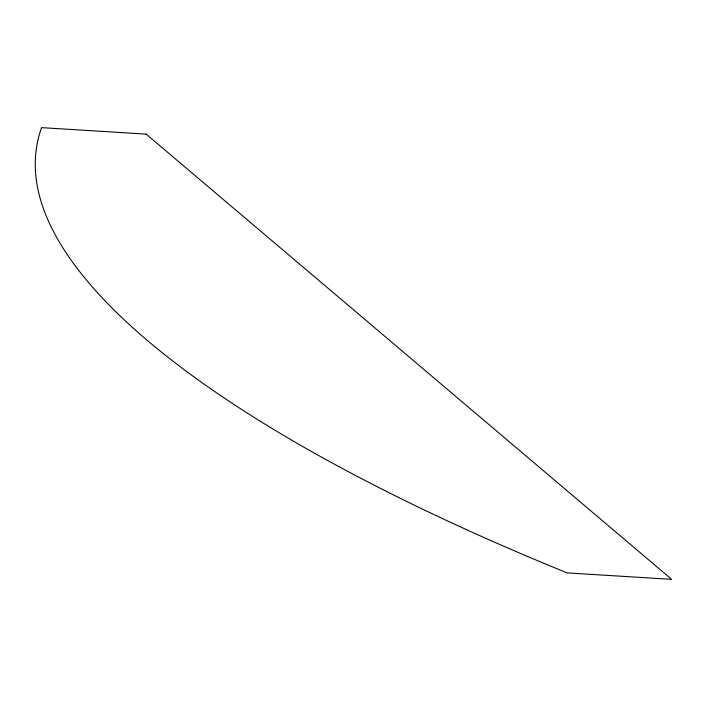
<?xml version="1.0" encoding="UTF-8"?>
<svg xmlns="http://www.w3.org/2000/svg" width="707" height="707" viewBox="0 0 707 707"><rect width="100%" height="100%" fill="white"/><g stroke="black" fill="none" stroke-linecap="round" stroke-linejoin="round"><path stroke-width="1.06" d="M146.128 134.109L41.58 127.649A1444.268 393.251 11.1 0 0 567.102 572.891L671.65 579.351L146.128 134.109"/></g></svg>
